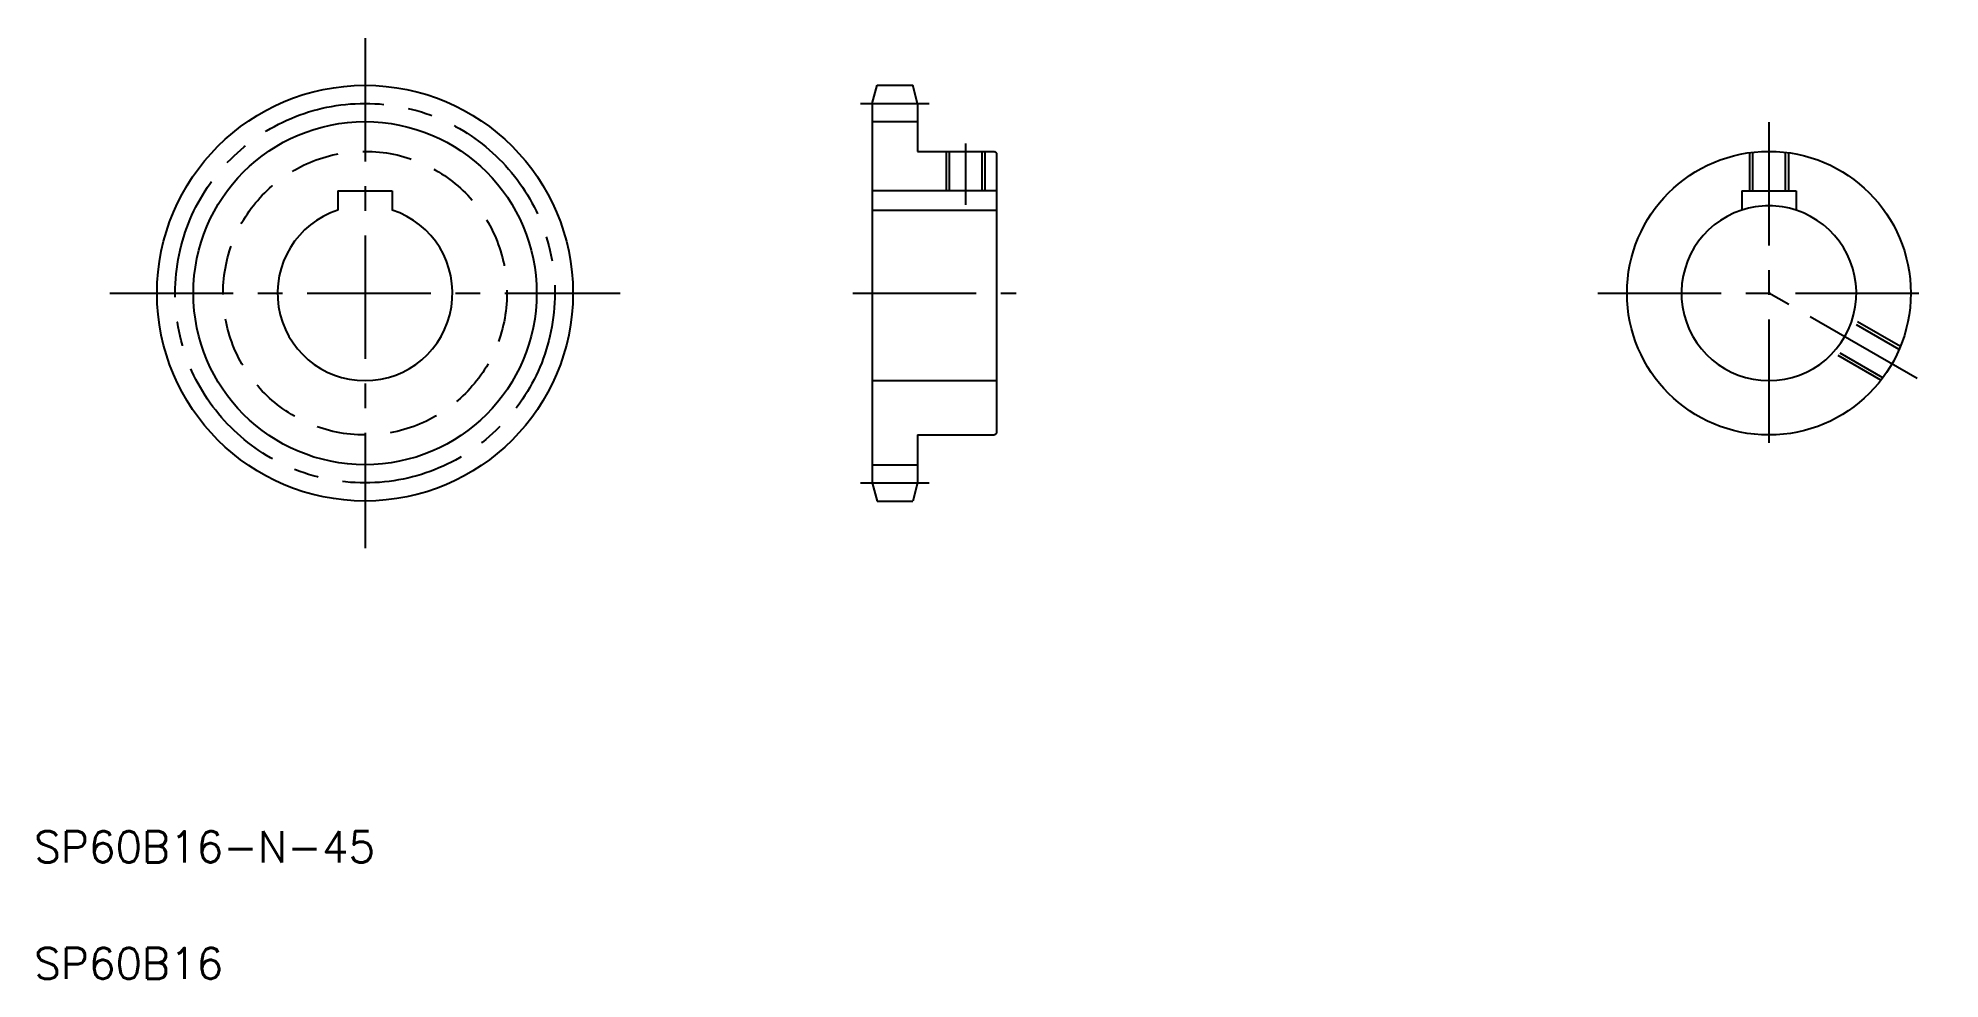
# Model space of a CAD drawing. Extents: x 21 to 510, y 20 to 262.
import ezdxf

# ---------------------------------------------------------------- set-up
doc = ezdxf.new("R2010")
doc.units = 0
doc.linetypes.add('CENTER', pattern=[50.8, 31.75, -6.35, 6.35, -6.35])
doc.linetypes.add('DASHED', pattern=[19.05, 12.7, -6.35])
doc.layers.get('0').update_dxf_attribs({"linetype": 'CONTINUOUS'})
doc.layers.add('CENTER', color=1, linetype='CENTER')
doc.styles.get("Standard").update_dxf_attribs({"font": 'txt', "bigfont": 'BIGFONT'})

msp = doc.modelspace()

# ---------------------------------------------------------------- linework, layer by layer
at = {"color": 7, "linetype": 'CONTINUOUS'}
for p, q in [((235.6, 245.33), (236.85, 250)), ((236.85, 250), (246.04, 250)), ((247.3, 245.33), (246.04, 250)), ((235.6, 245.33), (235.6, 147.68)), ((247.3, 245.33), (247.3, 233)), ((235.6, 240.65), (247.3, 240.65)), ((247.3, 233), (267.1, 233)), ((255.4, 233), (255.4, 222.8)), ((263.8, 233), (263.8, 222.8)), ((267.1, 233), (267.6, 232.5)), ((267.6, 232.5), (267.6, 160.5)), ((98.14, 222.8), (112.14, 222.8)), ((98.14, 222.8), (98.14, 217.89)), ((112.14, 222.8), (112.14, 217.89)), ((267.6, 222.8), (235.6, 222.8)), ((459.27, 222.8), (459.27, 217.89)), ((459.27, 222.8), (473.27, 222.8)), ((473.27, 222.8), (473.27, 217.89)), ((235.6, 217.89), (267.6, 217.89)), ((235.6, 174), (267.6, 174)), ((247.3, 160), (247.3, 147.68)), ((247.3, 160), (267.1, 160)), ((252.25, 160), (252.25, 160)), ((257.2, 160), (257.2, 160)), ((267.6, 160.5), (267.1, 160)), ((235.6, 152.35), (247.3, 152.35)), ((235.6, 147.68), (236.85, 143)), ((247.3, 147.68), (246.04, 143)), ((236.85, 143), (246.04, 143))]:
    msp.add_line(p, q, dxfattribs=at)
at = {"color": 3, "linetype": 'CONTINUOUS'}
for p, q in [((254.6, 233), (254.6, 222.8)), ((264.6, 233), (264.6, 222.8))]:
    msp.add_line(p, q, dxfattribs=at)
at = {"color": 3, "linetype": 'DASHED'}
for p, q in [((461.27, 232.66), (461.27, 222.8)), ((462.07, 232.76), (462.07, 222.8)), ((470.47, 232.76), (470.47, 222.8)), ((471.27, 232.66), (471.27, 222.8)), ((499.77, 182.01), (487.52, 189.09)), ((500.08, 182.75), (487.77, 189.86)), ((495.08, 174.09), (482.77, 181.2)), ((495.57, 174.74), (483.32, 181.81))]:
    msp.add_line(p, q, dxfattribs=at)
at = {"color": 7, "linetype": 'CONTINUOUS'}
for centre, radius in [((105.14, 196.5), 53.5), ((466.27, 196.5), 36.5)]:
    msp.add_circle(centre, radius, dxfattribs=at)
at = {"color": 3, "linetype": 'CONTINUOUS'}
msp.add_circle((105.14, 196.5), 44.15, dxfattribs=at)
at = {"color": 3, "linetype": 'DASHED'}
msp.add_circle((105.14, 196.5), 36.5, dxfattribs=at)
at = {"color": 7, "linetype": 'CONTINUOUS'}
for centre in [(105.14, 196.5), (466.27, 196.5)]:
    msp.add_arc(centre, 22.5, 108.1262, 71.8738, dxfattribs=at)
at = {"color": 3, "linetype": 'CONTINUOUS'}
msp.add_arc((466.27, 196.5), 22.5, 71.8738, 108.1262, dxfattribs=at)
at = {"layer": 'CENTER', "color": 1, "linetype": 'CENTER'}
for p, q in [((105.14, 262.17), (105.14, 130.84)), ((232.6, 245.33), (250.3, 245.33)), ((466.27, 240.5), (466.27, 152.5)), ((259.6, 235), (259.6, 219.2)), ((39.48, 196.5), (170.8, 196.5)), ((230.6, 196.5), (272.6, 196.5)), ((422.27, 196.5), (510.27, 196.5)), ((504.38, 174.5), (466.27, 196.5)), ((232.6, 147.68), (250.3, 147.68))]:
    msp.add_line(p, q, dxfattribs=at)
msp.add_circle((105.14, 196.5), 48.83, dxfattribs=at)

# ---------------------------------------------------------------- texts
at = {"color": 7, "linetype": 'CONTINUOUS'}
for s, p in [('SP60B16-N-45', (20, 50)), ('SP60B16', (20, 20))]:
    msp.add_text(s, height=8, dxfattribs=at).set_placement(p)

doc.saveas('drawing.dxf')
